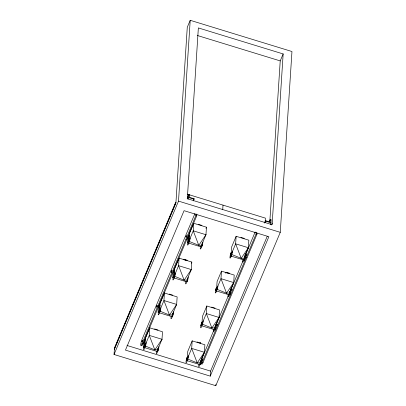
<?xml version="1.0" encoding="UTF-8"?>
<svg xmlns="http://www.w3.org/2000/svg" width="406" height="406" viewBox="0 0 406 406"><rect width="100%" height="100%" fill="white"/><g stroke="black" fill="none" stroke-linecap="round" stroke-linejoin="round"><path stroke-width="0.61" d="M114.365 349.459L175.905 203.061L187.273 27.273L190.206 20.3L291.96 51.521L280.267 232.333L215.794 385.7L114.04 354.479L114.467 347.952L175.565 202.599L175.514 203.355M144.835 344.121A1.797 0.279 -72.9 0 1 144.683 345.958A1.797 0.279 -72.9 0 1 143.881 347.069L143.46 346.937L143.744 342.517M143.46 346.937A1.797 0.279 -72.9 0 0 143.952 346.648A1.797 0.279 -72.9 0 0 144.627 344.232L144.861 339.741A2.243 0.345 -72.9 0 0 144.363 340.604L144.171 341.096M145.475 346.085L154.833 349.896L157.609 349.749L162.004 339.294L162.491 331.758L149.773 327.855L149.286 335.392L145.084 345.384M159.355 309.489A1.797 0.279 -72.9 0 1 159.68 309.712A1.797 0.279 -72.9 0 1 158.979 312.031A1.797 0.279 -72.9 0 1 158.538 312.214L158.112 312.082L158.396 307.662M158.112 312.082A1.797 0.279 -72.9 0 0 158.609 311.788A1.797 0.279 -72.9 0 0 159.279 309.377L159.512 304.886A2.243 0.345 -72.9 0 0 159.015 305.748L158.827 306.241M159.568 304.876L159.994 305.002L159.7 309.509L159.279 309.377M160.126 311.229L169.485 315.041L172.261 314.894L176.656 304.434L177.143 296.903L164.425 293L163.938 300.531L159.741 310.524M173.189 277.359L172.763 277.227L173.2 272.253M114.04 354.479L178.513 201.112L190.206 20.3M172.763 277.227A1.797 0.279 -72.9 0 0 173.26 276.933A1.797 0.279 -72.9 0 0 173.93 274.522L174.164 270.026A2.243 0.345 -72.9 0 0 173.672 270.893L173.479 271.386M174.377 273.299L174.681 268.599L179.076 258.145L191.799 262.048L191.312 269.579L186.912 280.038L184.136 280.186L174.778 276.374M174.22 270.015L174.646 270.147L174.357 274.649L173.93 274.522M179.076 258.145L178.589 265.676L174.392 275.669M187.988 199.234L188.688 197.575L188.891 194.388L189.739 194.647L189.566 197.331L194.104 198.727L193.373 200.889M188.973 239.449A1.797 0.279 -72.9 0 1 188.491 241.819A1.797 0.279 -72.9 0 1 187.841 242.499L187.415 242.372L187.78 237.637M187.415 242.372A1.797 0.279 -72.9 0 0 187.912 242.077A1.797 0.279 -72.9 0 0 188.582 239.667L188.815 235.17A2.243 0.345 -72.9 0 0 188.323 236.033L188.13 236.531M188.993 239.032L189.333 233.744L193.733 223.285L206.451 227.187L205.964 234.724L201.569 245.178L198.793 245.331L189.435 241.514M188.876 235.16L189.297 235.292L189.008 239.794L188.582 239.667M193.733 223.285L193.246 230.821L189.435 239.885M194.951 213.51L142.328 338.7A4.486 0.695 -72.9 0 0 140.699 344.694A4.486 0.695 -72.9 0 0 142.004 343.72L195.849 215.622L195.931 214.368M141.552 345.486A4.486 0.695 -72.9 0 0 142.851 343.978L196.697 215.885L196.819 214.003M187.871 359.092L197.23 362.903L200.006 362.756L204.401 352.301L204.888 344.765L192.17 340.862L191.683 348.399L187.288 358.853M200.27 364.37A1.797 0.279 -72.9 0 0 200.767 364.075A1.797 0.279 -72.9 0 0 201.437 361.665L201.016 361.533L201.087 360.406M201.437 361.665L201.691 357.722M202.523 324.237L211.881 328.048L214.657 327.901L219.052 317.446L219.539 309.91L206.821 306.007L206.334 313.544L201.939 323.998M210.247 376.129L268.853 236.703L184.06 210.684L125.454 350.109L210.247 376.129L210.572 371.104L267.219 236.348M222.732 209.466L223.011 205.121M214.926 329.515A1.797 0.279 -72.9 0 0 215.419 329.22A1.797 0.279 -72.9 0 0 216.088 326.81L215.667 326.678L215.809 324.424M216.088 326.81L216.347 322.866M217.18 289.382L226.538 293.193L229.309 293.046L233.709 282.586L234.196 275.055L221.473 271.152L220.986 278.683L216.591 289.143M215.794 385.7L215.875 384.446M229.608 295.005A1.797 0.279 -72.9 0 0 230.222 293.98A1.797 0.279 -72.9 0 0 230.74 291.95L230.319 291.823L230.501 289.006M230.74 291.95L230.963 288.575M231.831 254.526L241.189 258.338L243.965 258.191L248.36 247.731L248.848 240.2L236.13 236.297L235.642 243.828L231.242 254.288M244.229 259.799A1.797 0.279 -72.9 0 0 244.722 259.51A1.797 0.279 -72.9 0 0 245.397 257.094L244.97 256.968L245.153 254.151M245.397 257.094L245.615 253.72M200.904 363.167A4.486 0.695 -72.9 0 0 202.203 362.193L256.054 234.095L256.176 232.212M201.757 363.959A4.486 0.695 -72.9 0 0 203.051 362.451L256.902 234.353L256.983 233.1M265.128 222.473L265.407 218.129L187.278 194.159M264.829 222.879L265.585 220.656L270.122 222.046L270.294 219.362L271.142 219.621L270.934 222.813L270.213 224.528M269.888 220.702L280.221 60.91L283.155 53.942L198.361 27.923L187.318 198.691L272.111 224.706L283.155 53.942M142.41 340.72L142.435 340.355L142.191 340.756M142.455 340.512L142.379 340.893M156.569 306.84L156.549 307.21L156.787 306.804M157.061 305.865L156.975 305.647M157.107 305.657L157.031 306.038M171.22 271.984L171.175 272.299M171.718 271.01L171.738 270.64L171.565 270.898M186.369 236.15L186.39 235.784L186.217 236.043M186.415 235.942L186.334 236.322M231.4 290.513C231.521 291.615 232.384 287.905 231.628 289.666M246.051 255.653C246.259 256.678 247.01 252.796 246.209 255.024M171.682 271.178L171.758 270.695M188.003 237.642C187.866 239.342 189.049 235.155 188.196 236.987M141.927 341.563L142.196 340.705M144.1 341.999C143.658 344.146 145.135 340.157 144.318 341.36M156.579 306.708L156.772 306.048M157.056 306.002L156.782 306.855M158.751 307.139C158.31 309.286 159.786 305.302 158.969 306.5M171.23 271.847L171.352 271.411M171.708 271.142L171.433 272M185.882 236.992L186.075 236.338M186.359 236.287L186.09 237.145M202.183 359.817C201.736 361.969 203.228 357.985 202.401 359.178M216.834 324.962C216.439 327.2 217.91 322.689 216.977 324.521M142.13 341.71L142.349 341.07M173.433 272.187C172.931 274.608 174.489 270.097 173.545 271.842M201.28 359.153L201.137 359.594M171.362 271.421L171.499 270.995M171.51 271.771L171.362 272.162M159.248 306.373L159.441 305.88L159.015 305.748M114.416 348.703L175.955 202.31M187.181 198.453L188.891 194.388M193.373 200.468L194.104 198.727M149.773 327.855L145.378 338.315L145.049 344.364L144.627 344.232M164.425 293L160.03 303.455L159.69 308.743A4.014 0.619 -72.9 0 0 159.345 309.626M191.307 263.21L191.799 262.048M205.964 228.35L206.451 227.187M192.17 340.862L187.775 351.322L187.435 356.61A4.014 0.619 -72.9 0 0 185.978 361.974A4.014 0.619 -72.9 0 0 187.141 361.101A4.014 0.619 -72.9 0 0 188.597 355.737M206.821 306.007L202.427 316.467L202.086 321.75A4.014 0.619 -72.9 0 0 201.412 323.612M221.473 271.152L217.078 281.607L216.738 286.895A4.014 0.619 -72.9 0 0 215.281 292.259A4.014 0.619 -72.9 0 0 216.449 291.386A4.014 0.619 -72.9 0 0 217.905 286.027M236.13 236.297L231.73 246.752L231.39 252.04A4.014 0.619 -72.9 0 0 229.933 257.404A4.014 0.619 -72.9 0 0 231.1 256.531A4.014 0.619 -72.9 0 0 232.557 251.167M225.848 273.279L226.284 272.233L229.679 273.274M199.98 343.278L200.422 342.233M213.789 330.388L202.528 357.168A4.486 0.695 -72.9 0 0 201.777 359.249M216.479 323.983L228.476 295.451M231.166 289.047L242.915 261.099M245.853 254.11L255.156 231.983M264.605 222.98L265.585 220.656M269.32 221.686L270.294 219.362M271.477 224.944L272.208 223.204M186.151 236.19L186.384 235.916M171.499 271.046L171.713 270.726M189.297 235.292L189.242 235.302A2.243 0.345 -72.9 0 0 188.932 235.759M174.646 270.147L174.59 270.157A2.243 0.345 -72.9 0 0 174.281 270.614M159.994 305.002L159.934 305.013A2.243 0.345 -72.9 0 0 159.797 305.175M197.245 35.454L280.221 60.91M188.688 197.575L194.073 199.229M265.549 221.158L270.934 222.813M178.513 201.112L280.267 232.333M195.849 215.622L196.697 215.885M256.054 234.095L256.902 234.353M198.539 224.371L201.934 225.411M240.936 237.378L244.331 238.418M185.958 239.154L186.806 239.413M246.163 257.622L247.01 257.886M187.876 242.849L200.853 246.833M230.273 255.856L244.265 260.15M183.888 259.226L187.278 260.266M183.497 259.52L186.887 260.561M225.893 272.527L229.288 273.568M173.672 270.893L174.093 271.02M173.22 277.704L186.202 281.688M215.622 290.711L229.03 294.827M169.236 294.081L172.626 295.121M211.633 307.088L215.023 308.129M158.568 312.559L171.545 316.543M200.965 325.571L214.957 329.865M154.584 328.936L157.975 329.976M196.981 341.948L200.371 342.989M144.917 339.731L145.282 339.868A2.243 0.345 -72.9 0 0 145.145 340.03M142.004 343.72L142.851 343.978M202.203 362.193L203.051 362.451M143.917 347.419L157.482 351.581M186.313 360.426L200.305 364.72M126.987 345.46L210.572 371.104M187.374 278.338A1.797 0.279 -72.9 0 1 187.151 280.211A1.797 0.279 -72.9 0 1 186.334 281.642M174.407 274.801A1.797 0.279 -72.9 0 1 174.742 275.045A1.797 0.279 -72.9 0 1 173.981 277.465A1.797 0.279 -72.9 0 1 173.646 277.222M175.504 273.015A4.014 0.619 -72.9 0 1 173.717 279.11A4.014 0.619 -72.9 0 1 173.134 277.709M188.227 276.917A4.014 0.619 -72.9 0 1 186.435 283.012A4.014 0.619 -72.9 0 1 185.852 281.612M187.704 278.572A1.797 0.279 -72.9 0 1 187.552 280.409A1.797 0.279 -72.9 0 1 186.755 281.52M174.321 274.304A1.797 0.279 -72.9 0 1 173.915 276.466A1.797 0.279 -72.9 0 1 173.184 277.587M158.147 348.038A1.797 0.279 -72.9 0 1 157.619 350.561A1.797 0.279 -72.9 0 1 157.061 350.835M157.675 348.744A1.797 0.279 -72.9 0 1 157.822 348.419M145.104 344.516A1.797 0.279 -72.9 0 1 145.455 344.648A1.797 0.279 -72.9 0 1 144.775 346.968A1.797 0.279 -72.9 0 1 144.303 347.242M146.201 342.73A4.014 0.619 -72.9 0 1 144.409 348.825A4.014 0.619 -72.9 0 1 143.831 347.424M158.919 346.633A4.014 0.619 -72.9 0 1 157.132 352.728A4.014 0.619 -72.9 0 1 156.549 351.327M158.401 348.287A1.797 0.279 -72.9 0 1 158.523 349.099A1.797 0.279 -72.9 0 1 157.751 351.337A1.797 0.279 -72.9 0 1 157.492 350.911M172.723 313.199A1.797 0.279 -72.9 0 1 172.352 315.503A1.797 0.279 -72.9 0 1 171.713 315.98M159.756 309.661A1.797 0.279 -72.9 0 1 160.091 309.905A1.797 0.279 -72.9 0 1 159.33 312.321A1.797 0.279 -72.9 0 1 158.995 312.077M160.852 307.875A4.014 0.619 -72.9 0 1 159.066 313.965A4.014 0.619 -72.9 0 1 158.482 312.569M173.57 311.778A4.014 0.619 -72.9 0 1 171.784 317.868A4.014 0.619 -72.9 0 1 171.2 316.472M173.052 313.427A1.797 0.279 -72.9 0 1 172.9 315.264A1.797 0.279 -72.9 0 1 172.103 316.375M202.026 243.483A1.797 0.279 -72.9 0 1 201.731 245.574A1.797 0.279 -72.9 0 1 200.98 246.574M189.196 239.713A1.797 0.279 -72.9 0 1 189.084 241.448A1.797 0.279 -72.9 0 1 188.262 242.671M190.16 238.16A4.014 0.619 -72.9 0 1 188.369 244.255A4.014 0.619 -72.9 0 1 187.785 242.854M202.878 242.062A4.014 0.619 -72.9 0 1 201.087 248.157A4.014 0.619 -72.9 0 1 200.503 246.757M202.361 243.717A1.797 0.279 -72.9 0 1 202.203 245.554A1.797 0.279 -72.9 0 1 201.406 246.665M201.178 361.441A4.486 0.695 -72.9 0 1 201.447 360.371M201.315 359.64A4.014 0.619 -72.9 0 1 199.529 365.735A4.014 0.619 -72.9 0 1 198.945 364.334M187.501 357.524A1.797 0.279 -72.9 0 1 187.851 357.656A1.797 0.279 -72.9 0 1 187.171 359.975A1.797 0.279 -72.9 0 1 186.699 360.249M200.356 361.188A1.797 0.279 -72.9 0 1 200.508 361.919A1.797 0.279 -72.9 0 1 199.747 364.177A1.797 0.279 -72.9 0 1 199.458 363.842M200.98 361.188A1.797 0.279 -72.9 0 1 201.016 361.533M203.249 320.882A4.014 0.619 -72.9 0 1 201.305 327.266A4.014 0.619 -72.9 0 1 201.117 324.612M215.972 324.785A4.014 0.619 -72.9 0 1 214.18 330.88A4.014 0.619 -72.9 0 1 213.597 329.479M202.152 322.668A1.797 0.279 -72.9 0 1 202.508 322.8A1.797 0.279 -72.9 0 1 201.823 325.12A1.797 0.279 -72.9 0 1 201.356 325.394M215.007 326.333A1.797 0.279 -72.9 0 1 214.962 327.85A1.797 0.279 -72.9 0 1 214.074 329.51M215.632 326.328A1.797 0.279 -72.9 0 1 215.667 326.678M230.623 289.925A4.014 0.619 -72.9 0 1 228.832 296.02A4.014 0.619 -72.9 0 1 228.248 294.624M216.941 287.575A1.797 0.279 -72.9 0 1 216.829 289.316A1.797 0.279 -72.9 0 1 216.007 290.539M216.119 289.848A1.797 0.279 -72.9 0 1 216.225 289.417M216.505 288.534A1.797 0.279 -72.9 0 1 216.657 288.138M229.527 291.716A1.797 0.279 -72.9 0 1 229.679 292.767A1.797 0.279 -72.9 0 1 228.73 294.649M230.106 291.579A1.797 0.279 -72.9 0 1 230.319 291.823M245.275 255.069A4.014 0.619 -72.9 0 1 243.483 261.165A4.014 0.619 -72.9 0 1 242.9 259.764M231.593 252.72A1.797 0.279 -72.9 0 1 231.481 254.46A1.797 0.279 -72.9 0 1 230.659 255.678M244.179 256.856A1.797 0.279 -72.9 0 1 244.529 256.988A1.797 0.279 -72.9 0 1 243.849 259.312A1.797 0.279 -72.9 0 1 243.377 259.581M244.757 256.724A1.797 0.279 -72.9 0 1 244.97 256.968M205.964 234.724L198.793 245.331L193.246 230.821L205.964 234.724M191.312 269.579L184.136 280.186L178.589 265.676L191.312 269.579M176.656 304.434L169.485 315.041L163.938 300.531L176.656 304.434M162.004 339.294L154.833 349.896L149.286 335.392L162.004 339.294M248.36 247.731L241.189 258.338L235.642 243.828L248.36 247.731M233.709 282.586L226.538 293.193L220.986 278.683L233.709 282.586M219.052 317.446L211.881 328.048L206.334 313.544L219.052 317.446M204.401 352.301L197.23 362.903L191.683 348.399L204.401 352.301M186.775 359.782A1.797 0.279 -72.9 0 0 187.415 357.021A1.797 0.279 -72.9 0 0 186.405 359.366A1.797 0.279 -72.9 0 0 186.775 359.782M201.427 324.927A1.797 0.279 -72.9 0 0 202.066 322.166A1.797 0.279 -72.9 0 0 201.056 324.511A1.797 0.279 -72.9 0 0 201.427 324.927M216.078 290.072A1.797 0.279 -72.9 0 0 216.718 287.311A1.797 0.279 -72.9 0 0 215.708 289.656A1.797 0.279 -72.9 0 0 216.078 290.072M230.73 255.217A1.797 0.279 -72.9 0 0 231.369 252.456A1.797 0.279 -72.9 0 0 230.359 254.795A1.797 0.279 -72.9 0 0 230.73 255.217"/></g></svg>
